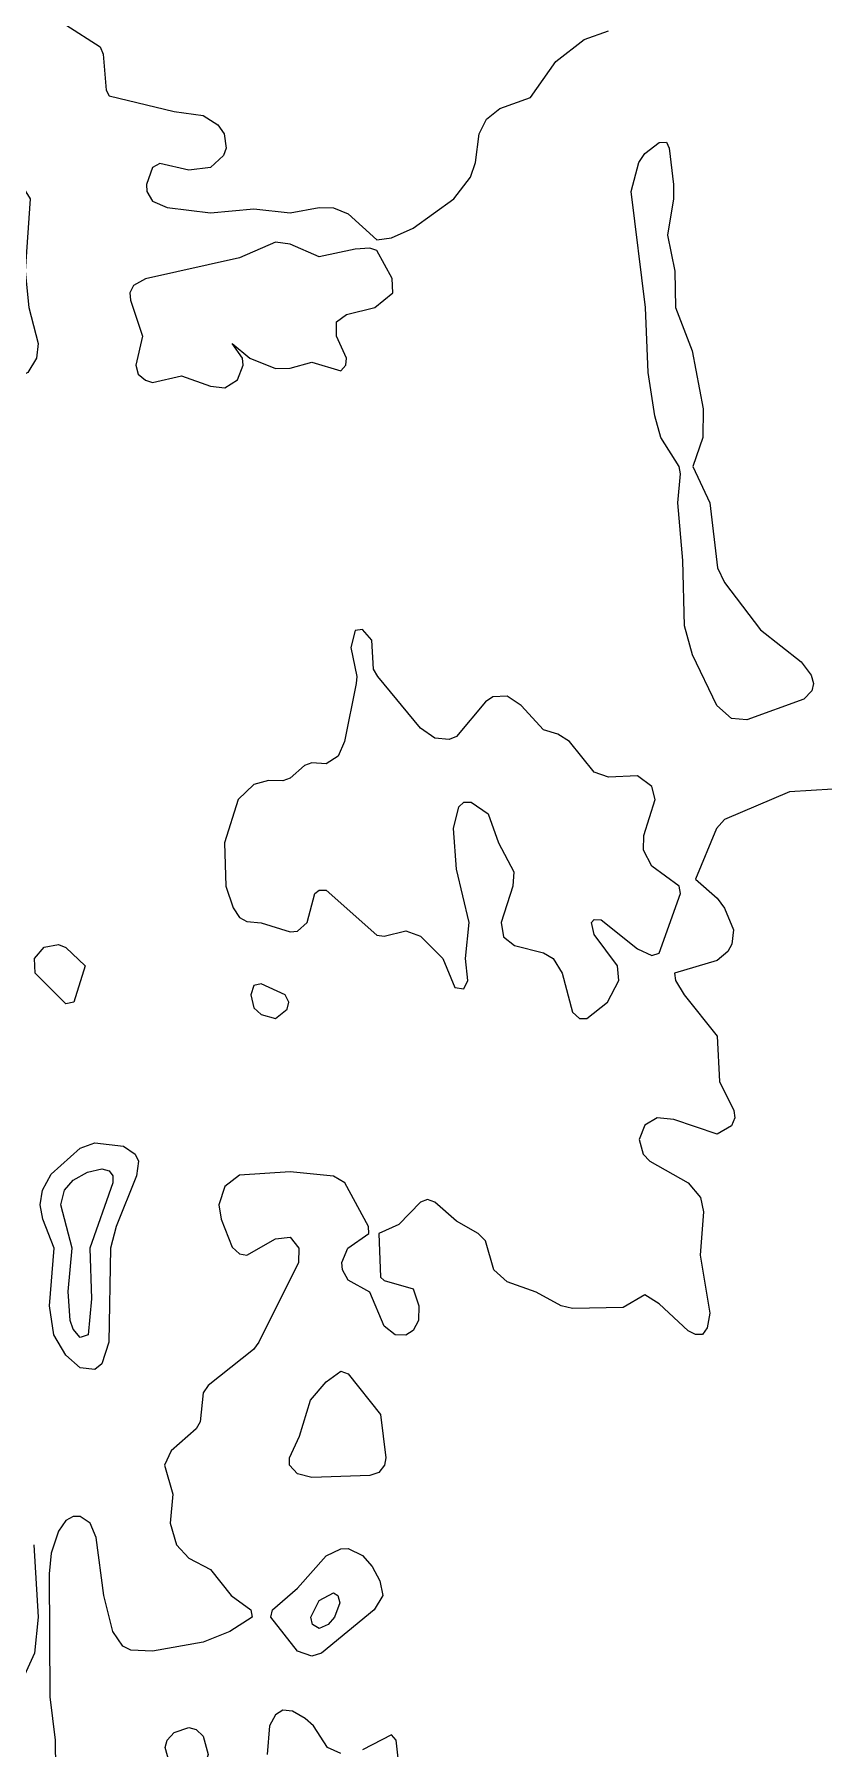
# Model space of a CAD drawing. Header units: inches. Extents: x 3311818 to 3313075, y 1372003 to 1372737.
# Drawn here: x 3312050.5 to 3312092.1, y 1372477.7 to 1372568 of the extents above; entities that cross this region are included whole.
import ezdxf

# ---------------------------------------------------------------- set-up
doc = ezdxf.new("R2010")
doc.units = ezdxf.units.IN
doc.header["$MEASUREMENT"] = 0

msp = doc.modelspace()

# ---------------------------------------------------------------- linework, layer by layer
for points, elevation in [([(3312052.14, 1372568.527), (3312053.95, 1372567.361), (3312054.115, 1372566.98), (3312054.261, 1372565.074), (3312054.427, 1372564.781), (3312057.857, 1372563.964), (3312059.382, 1372563.751), (3312060.144, 1372563.259), (3312060.484, 1372562.787), (3312060.592, 1372562.025), (3312060.452, 1372561.644), (3312059.763, 1372561.006), (3312058.619, 1372560.865), (3312057.095, 1372561.215), (3312056.714, 1372561), (3312056.384, 1372560.119), (3312056.416, 1372559.738), (3312056.714, 1372559.234), (3312057.476, 1372558.891), (3312059.763, 1372558.625), (3312062.05, 1372558.826), (3312063.955, 1372558.622), (3312065.48, 1372558.904), (3312066.242, 1372558.883), (3312067.004, 1372558.564), (3312068.529, 1372557.197), (3312069.291, 1372557.308), (3312070.435, 1372557.814), (3312072.58, 1372559.357), (3312073.455, 1372560.5), (3312073.714, 1372561.263), (3312073.913, 1372562.787), (3312074.294, 1372563.549), (3312075.008, 1372564.118), (3312076.606, 1372564.693), (3312077.945, 1372566.598), (3312079.433, 1372567.742), (3312080.725, 1372568.208)], 4498), ([(3312088.003, 1372531.915), (3312087.205, 1372531.982), (3312086.428, 1372532.677), (3312085.144, 1372535.345), (3312084.727, 1372536.87), (3312084.645, 1372540.3), (3312084.37, 1372543.349), (3312084.522, 1372544.874), (3312084.444, 1372545.255), (3312083.476, 1372546.779), (3312083.168, 1372547.923), (3312082.815, 1372550.21), (3312082.666, 1372553.64), (3312081.914, 1372559.738), (3312082.323, 1372561.263), (3312082.631, 1372561.749), (3312083.393, 1372562.327), (3312083.774, 1372562.333), (3312083.917, 1372562.025), (3312084.142, 1372560.119), (3312084.152, 1372559.357), (3312083.825, 1372557.451), (3312084.223, 1372555.546), (3312084.247, 1372553.64), (3312085.134, 1372551.353), (3312085.712, 1372548.304), (3312085.683, 1372546.779), (3312085.162, 1372545.255), (3312086.057, 1372543.349), (3312086.459, 1372539.919), (3312086.837, 1372539.157), (3312088.729, 1372536.647), (3312090.875, 1372534.964), (3312091.397, 1372534.263), (3312091.517, 1372533.821), (3312091.431, 1372533.44), (3312091.016, 1372532.998), (3312088.003, 1372531.915)], 4499), ([(3312050.135, 1372550.21), (3312049.853, 1372550.067), (3312049.472, 1372550.127), (3312047.094, 1372551.353), (3312046.525, 1372552.115), (3312046.236, 1372553.259), (3312046.516, 1372554.402), (3312047.775, 1372556.689), (3312047.947, 1372557.856), (3312048.227, 1372558.595), (3312049.091, 1372559.842), (3312049.472, 1372560.119), (3312049.853, 1372560.011), (3312050.264, 1372559.357), (3312050.009, 1372555.546), (3312050.203, 1372553.64), (3312050.693, 1372551.734), (3312050.59, 1372550.972), (3312050.135, 1372550.21)], 4499), ([(3312060.525, 1372549.406), (3312061.176, 1372549.828), (3312061.491, 1372550.591), (3312061.44, 1372550.972), (3312060.906, 1372551.734), (3312061.832, 1372550.972), (3312063.193, 1372550.425), (3312063.955, 1372550.443), (3312065.099, 1372550.759), (3312066.623, 1372550.296), (3312066.893, 1372550.591), (3312066.931, 1372550.972), (3312066.405, 1372552.115), (3312066.403, 1372552.878), (3312066.92, 1372553.259), (3312068.415, 1372553.64), (3312069.363, 1372554.402), (3312069.335, 1372555.164), (3312068.529, 1372556.634), (3312068.148, 1372556.752), (3312067.385, 1372556.701), (3312065.48, 1372556.308), (3312063.955, 1372556.97), (3312063.193, 1372557.065), (3312061.287, 1372556.249), (3312056.332, 1372555.136), (3312055.704, 1372554.783), (3312055.521, 1372554.402), (3312055.55, 1372554.021), (3312056.185, 1372552.115), (3312055.822, 1372550.591), (3312055.951, 1372550.129), (3312056.332, 1372549.799), (3312056.714, 1372549.691), (3312058.238, 1372550.041), (3312059.763, 1372549.487), (3312060.525, 1372549.406)], 4498), ([(3312079.582, 1372516.19), (3312080.669, 1372517.051), (3312081.273, 1372518.194), (3312081.191, 1372518.956), (3312079.963, 1372520.608), (3312079.82, 1372521.243), (3312079.963, 1372521.407), (3312080.344, 1372521.382), (3312082.25, 1372519.855), (3312083.012, 1372519.507), (3312083.393, 1372519.623), (3312084.511, 1372522.768), (3312084.441, 1372523.149), (3312083.012, 1372524.201), (3312082.561, 1372525.055), (3312082.579, 1372525.817), (3312083.177, 1372527.723), (3312083.012, 1372528.405), (3312082.25, 1372528.967), (3312080.725, 1372528.893), (3312079.963, 1372529.165), (3312078.667, 1372530.772), (3312078.057, 1372531.165), (3312077.295, 1372531.397), (3312076.127, 1372532.677), (3312075.389, 1372533.163), (3312074.627, 1372533.121), (3312074.246, 1372532.868), (3312072.721, 1372531.035), (3312072.34, 1372530.873), (3312071.578, 1372530.949), (3312070.816, 1372531.468), (3312068.58, 1372534.202), (3312068.347, 1372534.583), (3312068.266, 1372536.108), (3312067.767, 1372536.671), (3312067.385, 1372536.622), (3312067.159, 1372535.726), (3312067.476, 1372534.202), (3312067.428, 1372533.821), (3312066.814, 1372530.772), (3312066.484, 1372530.009), (3312065.861, 1372529.594), (3312065.099, 1372529.643), (3312064.717, 1372529.511), (3312063.955, 1372528.834), (3312063.574, 1372528.697), (3312062.812, 1372528.714), (3312062.05, 1372528.504), (3312061.222, 1372527.723), (3312060.508, 1372525.436), (3312060.574, 1372523.149), (3312060.955, 1372522.006), (3312061.287, 1372521.504), (3312061.668, 1372521.291), (3312062.431, 1372521.229), (3312063.955, 1372520.745), (3312064.336, 1372520.79), (3312064.858, 1372521.243), (3312065.265, 1372522.768), (3312065.48, 1372522.948), (3312065.861, 1372522.943), (3312068.529, 1372520.572), (3312068.91, 1372520.519), (3312070.053, 1372520.799), (3312070.816, 1372520.526), (3312071.994, 1372519.338), (3312072.637, 1372517.813), (3312073.102, 1372517.744), (3312073.314, 1372518.194), (3312073.184, 1372519.338), (3312073.388, 1372521.243), (3312072.721, 1372524.054), (3312072.555, 1372526.198), (3312072.836, 1372527.341), (3312073.102, 1372527.573), (3312073.484, 1372527.573), (3312074.377, 1372526.96), (3312074.928, 1372525.436), (3312075.729, 1372523.911), (3312075.68, 1372523.149), (3312075.061, 1372521.243), (3312075.199, 1372520.481), (3312075.77, 1372520.038), (3312077.295, 1372519.643), (3312077.817, 1372519.338), (3312078.281, 1372518.575), (3312078.82, 1372516.521), (3312079.201, 1372516.193), (3312079.582, 1372516.19)], 4498), ([(3312092.54, 1372528.263), (3312090.254, 1372528.118), (3312086.823, 1372526.662), (3312086.418, 1372526.198), (3312085.299, 1372523.53), (3312086.442, 1372522.519), (3312086.823, 1372521.994), (3312087.3, 1372520.862), (3312087.221, 1372520.1), (3312087.003, 1372519.719), (3312086.442, 1372519.245), (3312084.194, 1372518.575), (3312084.258, 1372518.194), (3312084.715, 1372517.432), (3312086.442, 1372515.256), (3312086.574, 1372512.858), (3312087.329, 1372511.334), (3312087.368, 1372510.953), (3312087.205, 1372510.533), (3312086.442, 1372510.09), (3312084.155, 1372510.868), (3312083.292, 1372510.953), (3312082.631, 1372510.571), (3312082.344, 1372509.809), (3312082.546, 1372509.047), (3312082.896, 1372508.666), (3312084.926, 1372507.522), (3312085.574, 1372506.76), (3312085.733, 1372505.998), (3312085.558, 1372503.711), (3312086.065, 1372500.662), (3312085.921, 1372499.9), (3312085.68, 1372499.548), (3312085.299, 1372499.539), (3312084.918, 1372499.74), (3312083.393, 1372501.16), (3312082.631, 1372501.625), (3312081.487, 1372500.967), (3312078.82, 1372500.908), (3312078.224, 1372501.043), (3312076.914, 1372501.774), (3312075.389, 1372502.308), (3312074.684, 1372502.949), (3312074.246, 1372504.473), (3312073.865, 1372504.854), (3312072.721, 1372505.513), (3312071.578, 1372506.51), (3312071.197, 1372506.649), (3312070.816, 1372506.506), (3312069.672, 1372505.327), (3312068.624, 1372504.854), (3312068.719, 1372502.568), (3312068.91, 1372502.377), (3312070.435, 1372501.952), (3312070.737, 1372501.043), (3312070.72, 1372500.281), (3312070.435, 1372499.751), (3312070.053, 1372499.505), (3312069.482, 1372499.519), (3312068.91, 1372499.981), (3312068.148, 1372501.778), (3312067.004, 1372502.396), (3312066.711, 1372502.949), (3312066.68, 1372503.33), (3312066.988, 1372504.092), (3312068.093, 1372504.854), (3312068.084, 1372505.236), (3312066.835, 1372507.522), (3312066.242, 1372507.882), (3312063.955, 1372508.114), (3312061.287, 1372507.937), (3312060.525, 1372507.332), (3312060.201, 1372506.379), (3312060.323, 1372505.617), (3312060.906, 1372504.138), (3312061.287, 1372503.796), (3312061.668, 1372503.728), (3312063.193, 1372504.574), (3312063.955, 1372504.659), (3312064.421, 1372504.092), (3312064.4, 1372503.33), (3312062.308, 1372499.137), (3312062.018, 1372498.756), (3312059.636, 1372496.851), (3312059.368, 1372496.469), (3312059.214, 1372494.945), (3312059.008, 1372494.564), (3312057.692, 1372493.42), (3312057.331, 1372492.658), (3312057.78, 1372491.134), (3312057.633, 1372489.609), (3312057.975, 1372488.466), (3312058.619, 1372487.756), (3312059.763, 1372487.164), (3312060.849, 1372485.798), (3312061.886, 1372485.035), (3312061.96, 1372484.654), (3312060.784, 1372483.892), (3312059.382, 1372483.334), (3312056.714, 1372482.862), (3312055.57, 1372482.919), (3312055.143, 1372483.13), (3312054.616, 1372483.892), (3312054.148, 1372485.798), (3312053.741, 1372488.847), (3312053.424, 1372489.609), (3312052.902, 1372489.96), (3312052.521, 1372489.951), (3312052.14, 1372489.74), (3312051.759, 1372489.189), (3312051.378, 1372488.018), (3312051.259, 1372486.941), (3312051.307, 1372480.462), (3312051.589, 1372478.175), (3312051.638, 1372473.601)], 4498), ([(3312052.561, 1372517.051), (3312052.14, 1372516.95), (3312050.521, 1372518.575), (3312050.487, 1372519.338), (3312050.997, 1372519.942), (3312051.759, 1372520.088), (3312052.14, 1372519.925), (3312053.156, 1372518.956), (3312052.561, 1372517.051)], 4499), ([(3312063.193, 1372516.187), (3312063.803, 1372516.67), (3312063.886, 1372517.051), (3312063.688, 1372517.432), (3312062.431, 1372518.016), (3312062.05, 1372517.927), (3312061.882, 1372517.432), (3312062.05, 1372516.751), (3312062.431, 1372516.397), (3312063.193, 1372516.187)], 4498), ([(3312054.047, 1372497.994), (3312053.665, 1372497.703), (3312052.902, 1372497.79), (3312052.14, 1372498.446), (3312051.503, 1372499.519), (3312051.279, 1372501.043), (3312051.529, 1372504.092), (3312050.927, 1372505.617), (3312050.798, 1372506.379), (3312050.913, 1372507.141), (3312051.378, 1372507.979), (3312052.902, 1372509.356), (3312053.665, 1372509.632), (3312055.189, 1372509.455), (3312055.791, 1372509.047), (3312055.972, 1372508.666), (3312055.857, 1372507.904), (3312054.797, 1372505.236), (3312054.488, 1372504.092), (3312054.401, 1372499.137), (3312054.047, 1372497.994)], 4499), ([(3312053.322, 1372499.519), (3312052.902, 1372499.376), (3312052.521, 1372499.814), (3312052.376, 1372500.281), (3312052.272, 1372501.805), (3312052.483, 1372504.092), (3312051.874, 1372506.379), (3312052.066, 1372507.141), (3312052.521, 1372507.661), (3312053.283, 1372508.092), (3312054.046, 1372508.26), (3312054.427, 1372508.16), (3312054.614, 1372507.904), (3312054.622, 1372507.522), (3312053.414, 1372504.092), (3312053.501, 1372501.424), (3312053.322, 1372499.519)], 4500), ([(3312068.628, 1372492.277), (3312068.148, 1372492.12), (3312065.099, 1372492.009), (3312064.336, 1372492.206), (3312063.921, 1372492.658), (3312063.919, 1372493.039), (3312064.452, 1372494.183), (3312065.025, 1372496.088), (3312065.861, 1372497.049), (3312066.623, 1372497.613), (3312067.004, 1372497.466), (3312068.715, 1372495.326), (3312068.989, 1372493.039), (3312068.919, 1372492.658), (3312068.628, 1372492.277)], 4498), ([(3312050.466, 1372488.466), (3312050.693, 1372484.654), (3312050.487, 1372482.749), (3312049.974, 1372481.605)], 4499), ([(3312065.612, 1372482.749), (3312065.099, 1372482.603), (3312064.336, 1372482.86), (3312062.94, 1372484.654), (3312063.028, 1372485.035), (3312064.336, 1372486.178), (3312065.861, 1372487.879), (3312066.623, 1372488.255), (3312067.004, 1372488.267), (3312067.767, 1372487.901), (3312068.268, 1372487.322), (3312068.682, 1372486.56), (3312068.835, 1372485.798), (3312068.38, 1372485.035), (3312065.612, 1372482.749)], 4498), ([(3312065.954, 1372484.273), (3312065.48, 1372484.059), (3312065.126, 1372484.273), (3312065.04, 1372484.654), (3312065.48, 1372485.537), (3312066.242, 1372485.935), (3312066.467, 1372485.798), (3312066.571, 1372485.416), (3312066.289, 1372484.654), (3312065.954, 1372484.273)], 4499), ([(3312066.623, 1372477.468), (3312065.93, 1372477.794), (3312065.188, 1372478.937), (3312064.743, 1372479.318), (3312064.072, 1372479.699), (3312063.574, 1372479.747), (3312063.193, 1372479.516), (3312062.87, 1372478.937), (3312062.752, 1372477.413)], 4497), ([(3312059.128, 1372476.65), (3312058.238, 1372476.515), (3312057.59, 1372477.031), (3312057.369, 1372477.794), (3312057.483, 1372478.175), (3312057.857, 1372478.586), (3312058.619, 1372478.842), (3312059, 1372478.741), (3312059.382, 1372478.381), (3312059.644, 1372477.413), (3312059.516, 1372477.031), (3312059.128, 1372476.65)], 4498), ([(3312069.742, 1372476.269), (3312069.54, 1372478.175), (3312069.291, 1372478.461), (3312067.767, 1372477.665)], 4497)]:
    msp.add_lwpolyline(points, dxfattribs=dict(elevation=elevation))

doc.saveas('drawing.dxf')
